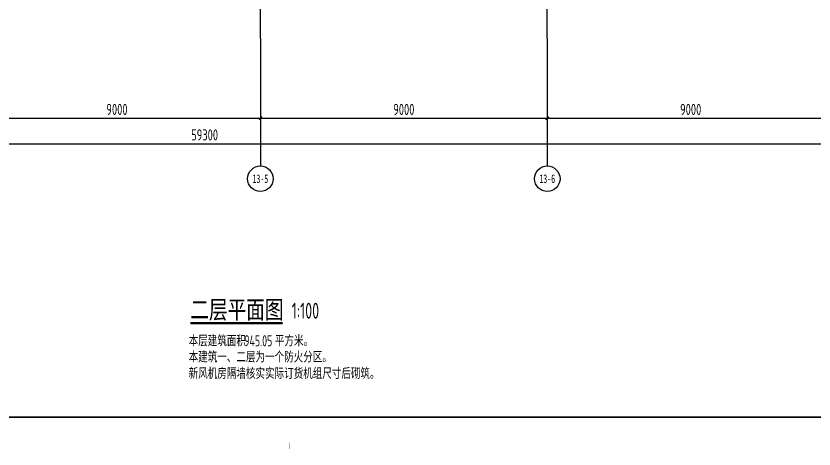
# Model space of a CAD drawing. Extents: x -228436 to 200315, y -41539 to 163917.
# Drawn here: x 22832 to 47870, y 42112 to 55709 of the extents above; entities that cross this region are included whole.
import ezdxf
from ezdxf.enums import TextEntityAlignment as Align

# ---------------------------------------------------------------- set-up
doc = ezdxf.new("R2010")
doc.units = 0
doc.header["$LTSCALE"] = 1000
doc.header["$MEASUREMENT"] = 0
doc.linetypes.add('X-104 13#平面$0$DOTE', pattern=[2.42, 2, -0.2, 0.02, -0.2])
for name, color, linetype in [('AXIS_TEXT', 7, 'Continuous'), ('X-104 13#平面$0$01-标注_轴线坐标', 132, 'Continuous'), ('X-104 13#平面$0$02-TEXT_标注', 130, 'Continuous'), ('X-104 13#平面$0$02-TEXT_轴号', 7, 'Continuous'), ('X-104 13#平面$0$A_AXIS-轴线', 36, 'X-104 13#平面$0$DOTE'), ('X-104 13#平面$0$DIM_SYMB', 3, 'Continuous'), ('建-标注-文本', 254, 'Continuous')]:
    doc.layers.add(name, color=color, linetype=linetype)
doc.styles.add('COMPLEX', font='COMPLEX')
doc.styles.add('X-104 13#平面$0$_TCH_AXIS', font='STXIHEI_0.TTF', dxfattribs={"width": 0.75})
doc.styles.add('X-104 13#平面$0$_TCH_DIM_T3', font='ros1.shx', dxfattribs={"width": 0.8, "bigfont": 'jd.shx'})
doc.styles.add('X-104 13#平面$0$_TCH_SPACE', font='STXIHEI_0.TTF', dxfattribs={"width": 0.75, "height": 5})
doc.styles.add('X-104 13#平面$0$Standard', font='ros1.shx', dxfattribs={"width": 0.75, "bigfont": 'jd.shx'})
doc.dimstyles.new('X-104 13#平面$0$_TCH_ARCH&&100', dxfattribs={"dimtxt": 350, "dimasz": 100, "dimexe": 250, "dimexo": 300, "dimgap": 100, "dimtad": 1, "dimdec": 0, "dimzin": 0, "dimdsep": 46, "dimtxsty": 'X-104 13#平面$0$_TCH_DIM_T3', "dimblk": 'X-104 13#平面$0$_ArchTick', "dimcen": 0.09, "dimclrt": 7, "dimazin": 2, "dimtfac": 1, "dimtdec": 0, "dimtix": 1, "dimtmove": 2, "dimatfit": 3, "dimfxl": 0, "dimtolj": 1, "dimtzin": 0, "dimarcsym": 0})

# ---------------------------------------------------------------- blocks, each defined once
blk = doc.blocks.new('图框-A1')
for points, const_width in [([(0, 0), (841, 0), (841, 594), (0, 594)], 0.05), ([(766, 584), (25, 584), (25, 10), (766, 10)], 0.5)]:
    blk.add_lwpolyline(points, close=True, dxfattribs=dict(const_width=const_width))
at = {"const_width": 0.05}
blk.add_lwpolyline([(420.5, 0), (420.5, 2)], dxfattribs=at)
blk = doc.blocks.new('_AXISO')
blk.add_circle((0, 0), 0.5)
at = {"layer": 'AXIS_TEXT', "style": 'COMPLEX', "width": 1.041667}
blk.add_attdef('A', text='', height=0.56, dxfattribs=at).set_placement((-0.25, -0.28), (0.25, -0.28), align=Align.FIT)
blk = doc.blocks.new('X-104 13#平面$0$_ArchTick')
at = {"color": 0, "linetype": 'ByBlock', "const_width": 0.4}
blk.add_lwpolyline([(-0.5, -0.5), (0.5, 0.5)], dxfattribs=at)
blk = doc.blocks.new('*D741')
at = {"layer": 'Defpoints', "color": 0, "transparency": 16777216}
for p in [(-900, -7401), (58400, -7401), (58400, -10701)]:
    blk.add_point(p, dxfattribs=at)
at = {"layer": 'X-104 13#平面$0$01-标注_轴线坐标', "color": 0, "lineweight": -2, "transparency": 16777216}
for p, q in [((-900, -7701), (-900, -10951)), ((58400, -7701), (58400, -10951)), ((-900, -10701), (58400, -10701))]:
    blk.add_line(p, q, dxfattribs=at)
at = {"layer": 'X-104 13#平面$0$01-标注_轴线坐标', "color": 0, "lineweight": -2, "transparency": 16777216, "xscale": 100, "yscale": 100, "zscale": 100, "rotation": 180}
blk.add_blockref('X-104 13#平面$0$_ArchTick', (-900, -10701), dxfattribs=at)
at = {"layer": 'X-104 13#平面$0$01-标注_轴线坐标', "color": 0, "lineweight": -2, "transparency": 16777216, "xscale": 100, "yscale": 100, "zscale": 100}
blk.add_blockref('X-104 13#平面$0$_ArchTick', (58400, -10701), dxfattribs=at)
at = {"layer": 'X-104 13#平面$0$01-标注_轴线坐标', "color": 7, "transparency": 16777216, "insert": (28750, -10426), "char_height": 350, "attachment_point": 5, "style": 'X-104 13#平面$0$_TCH_DIM_T3'}
blk.add_mtext('\\A1;59300', dxfattribs=at)
blk = doc.blocks.new('*D746')
at = {"layer": 'Defpoints', "color": 0, "transparency": 16777216}
for p in [(21500, -7401), (30500, -7401), (30500, -9901)]:
    blk.add_point(p, dxfattribs=at)
at = {"layer": 'X-104 13#平面$0$01-标注_轴线坐标', "color": 0, "lineweight": -2, "transparency": 16777216}
for p, q in [((21500, -7701), (21500, -10151)), ((30500, -7701), (30500, -10151)), ((21500, -9901), (30500, -9901))]:
    blk.add_line(p, q, dxfattribs=at)
at = {"layer": 'X-104 13#平面$0$01-标注_轴线坐标', "color": 0, "lineweight": -2, "transparency": 16777216, "xscale": 100, "yscale": 100, "zscale": 100, "rotation": 180}
blk.add_blockref('X-104 13#平面$0$_ArchTick', (21500, -9901), dxfattribs=at)
at = {"layer": 'X-104 13#平面$0$01-标注_轴线坐标', "color": 0, "lineweight": -2, "transparency": 16777216, "xscale": 100, "yscale": 100, "zscale": 100}
blk.add_blockref('X-104 13#平面$0$_ArchTick', (30500, -9901), dxfattribs=at)
at = {"layer": 'X-104 13#平面$0$01-标注_轴线坐标', "color": 7, "transparency": 16777216, "insert": (26000, -9626), "char_height": 350, "attachment_point": 5, "style": 'X-104 13#平面$0$_TCH_DIM_T3'}
blk.add_mtext('\\A1;9000', dxfattribs=at)
blk = doc.blocks.new('*D747')
at = {"layer": 'Defpoints', "color": 0, "transparency": 16777216}
for p in [(30500, -7401), (39500, -7401), (39500, -9901)]:
    blk.add_point(p, dxfattribs=at)
at = {"layer": 'X-104 13#平面$0$01-标注_轴线坐标', "color": 0, "lineweight": -2, "transparency": 16777216}
for p, q in [((30500, -7701), (30500, -10151)), ((39500, -7701), (39500, -10151)), ((30500, -9901), (39500, -9901))]:
    blk.add_line(p, q, dxfattribs=at)
at = {"layer": 'X-104 13#平面$0$01-标注_轴线坐标', "color": 0, "lineweight": -2, "transparency": 16777216, "xscale": 100, "yscale": 100, "zscale": 100, "rotation": 180}
blk.add_blockref('X-104 13#平面$0$_ArchTick', (30500, -9901), dxfattribs=at)
at = {"layer": 'X-104 13#平面$0$01-标注_轴线坐标', "color": 0, "lineweight": -2, "transparency": 16777216, "xscale": 100, "yscale": 100, "zscale": 100}
blk.add_blockref('X-104 13#平面$0$_ArchTick', (39500, -9901), dxfattribs=at)
at = {"layer": 'X-104 13#平面$0$01-标注_轴线坐标', "color": 7, "transparency": 16777216, "insert": (35000, -9626), "char_height": 350, "attachment_point": 5, "style": 'X-104 13#平面$0$_TCH_DIM_T3'}
blk.add_mtext('\\A1;9000', dxfattribs=at)
blk = doc.blocks.new('*D748')
at = {"layer": 'Defpoints', "color": 0, "transparency": 16777216}
for p in [(39500, -7401), (48500, -7401), (48500, -9901)]:
    blk.add_point(p, dxfattribs=at)
at = {"layer": 'X-104 13#平面$0$01-标注_轴线坐标', "color": 0, "lineweight": -2, "transparency": 16777216}
for p, q in [((39500, -7701), (39500, -10151)), ((48500, -7701), (48500, -10151)), ((39500, -9901), (48500, -9901))]:
    blk.add_line(p, q, dxfattribs=at)
at = {"layer": 'X-104 13#平面$0$01-标注_轴线坐标', "color": 0, "lineweight": -2, "transparency": 16777216, "xscale": 100, "yscale": 100, "zscale": 100, "rotation": 180}
blk.add_blockref('X-104 13#平面$0$_ArchTick', (39500, -9901), dxfattribs=at)
at = {"layer": 'X-104 13#平面$0$01-标注_轴线坐标', "color": 0, "lineweight": -2, "transparency": 16777216, "xscale": 100, "yscale": 100, "zscale": 100}
blk.add_blockref('X-104 13#平面$0$_ArchTick', (48500, -9901), dxfattribs=at)
at = {"layer": 'X-104 13#平面$0$01-标注_轴线坐标', "color": 7, "transparency": 16777216, "insert": (44000, -9626), "char_height": 350, "attachment_point": 5, "style": 'X-104 13#平面$0$_TCH_DIM_T3'}
blk.add_mtext('\\A1;9000', dxfattribs=at)
blk = doc.blocks.new('X-104 13#平面$0$轴网')
at = {"layer": 'X-104 13#平面$0$01-标注_轴线坐标'}
for p, q in [((30500, -7401), (30500, -11401)), ((39500, -7401), (39500, -11401))]:
    blk.add_line(p, q, dxfattribs=at)
at = {"layer": 'X-104 13#平面$0$A_AXIS-轴线', "linetype": 'X-104 13#平面$0$DOTE'}
for p, q in [((30500, -7401), (30500, 24620.3)), ((39500, -7401), (39500, 24620.3))]:
    blk.add_line(p, q, dxfattribs=at)
at = {"layer": 'X-104 13#平面$0$01-标注_轴线坐标'}
ref = blk.add_blockref('_AXISO', (30500, -11801), dxfattribs=dict(at, xscale=800, yscale=800, zscale=800))
ref.add_attrib('A', '13-5', dxfattribs={"layer": 'X-104 13#平面$0$02-TEXT_轴号', "height": 272.14, "style": 'X-104 13#平面$0$_TCH_AXIS', "width": 0.898302}).set_placement((30255.3, -11937.1), (30744.7, -11937.1), align=Align.FIT)
ref = blk.add_blockref('_AXISO', (39500, -11801), dxfattribs=dict(at, xscale=800, yscale=800, zscale=800))
ref.add_attrib('A', '13-6', dxfattribs={"layer": 'X-104 13#平面$0$02-TEXT_轴号', "height": 272.14, "style": 'X-104 13#平面$0$_TCH_AXIS', "width": 0.898302}).set_placement((39255.3, -11937.1), (39744.7, -11937.1), align=Align.FIT)
for p1, p2, distance, picture, middle in [((-900, -7401), (58400, -7401), -3300, '*D741', (28750, -10426)), ((21500, -7401), (30500, -7401), -2500, '*D746', (26000, -9626)), ((30500, -7401), (39500, -7401), -2500, '*D747', (35000, -9626)), ((39500, -7401), (48500, -7401), -2500, '*D748', (44000, -9626))]:
    dim = blk.add_aligned_dim(p1=p1, p2=p2, distance=distance, dimstyle='X-104 13#平面$0$_TCH_ARCH&&100', dxfattribs=at)
    dim.commit()
    dim.dimension.update_dxf_attribs({"geometry": picture, "text_midpoint": middle})
blk = doc.blocks.new('X-104 13#平面')
at = {"layer": 'X-104 13#平面$0$DIM_SYMB', "const_width": 70}
blk.add_lwpolyline([(28303.8, 46064.6), (31201.2, 46064.6)], dxfattribs=at)
at = {"xscale": 100, "yscale": 100, "zscale": 100}
blk.add_blockref('图框-A1', (-10634.5, 42114.8), dxfattribs=at)
blk.add_blockref('X-104 13#平面$0$轴网', (0, 62400))
at = {"layer": 'X-104 13#平面$0$02-TEXT_标注', "style": 'X-104 13#平面$0$Standard', "width": 0.75}
for s, height, p in [('本层建筑面积', 347.29, (28248.9, 45336.7)), ('945.05', 350, (29994.9, 45336.7)), ('平方米。', 347.29, (30957.4, 45336.7)), ('本建筑一、二层为一个防火分区。', 347.287, (28248.9, 44829.3)), ('新风机房隔墙核实实际订货机组尺寸后砌筑。', 347.287, (28248.9, 44312))]:
    blk.add_text(s, height=height, dxfattribs=at).set_placement(p)
at = {"layer": '建-标注-文本', "width": 0.75}
for s, height, style, p in [('二层平面图', 570.85, 'X-104 13#平面$0$_TCH_SPACE', (28303.8, 46204.6)), ('1:100', 500, 'X-104 13#平面$0$Standard', (31481.2, 46204.6))]:
    blk.add_text(s, height=height, dxfattribs=dict(at, style=style)).set_placement(p)

msp = doc.modelspace()

# ---------------------------------------------------------------- block references
msp.add_blockref('X-104 13#平面', (0, 0))

doc.saveas('drawing.dxf')
